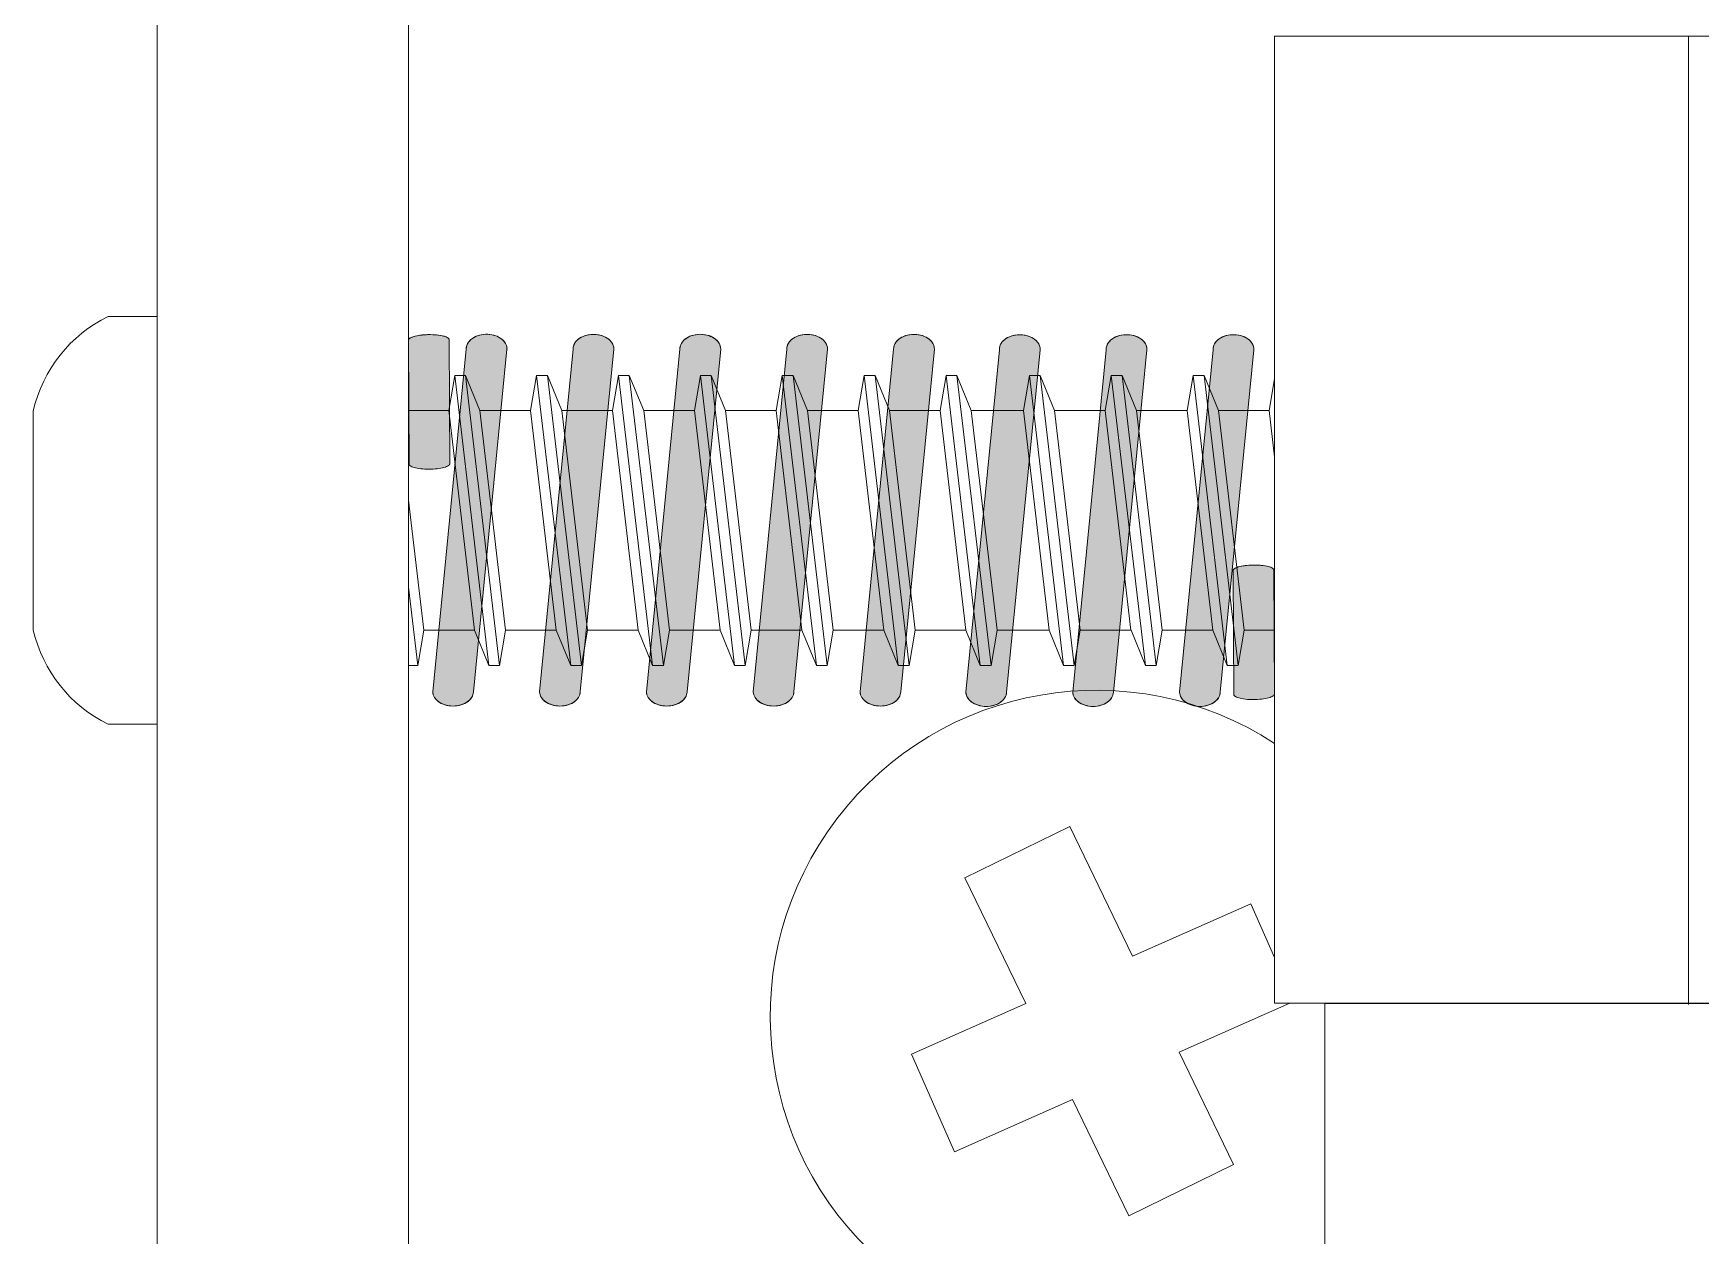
# Model space of a CAD drawing. Header units: inches. Extents: x 25.8 to 87.4, y 9 to 55.4.
# Drawn here: x 46.65 to 51.88, y 38.56 to 42.33 of the extents above; entities that cross this region are included whole.
import ezdxf

# ---------------------------------------------------------------- set-up
doc = ezdxf.new("R2010")
doc.units = ezdxf.units.IN
doc.header["$MEASUREMENT"] = 0
doc.layers.add('Dsene final', color=143, linetype='Continuous', lineweight=0)

msp = doc.modelspace()

# ---------------------------------------------------------------- hatches: boundary and pattern name
at = {"layer": 'Dsene final', "linetype": 'Continuous', "lineweight": 0}
for points in [[(47.8297, 41.3633), (47.8317, 40.9747), (47.8327, 40.9731), (47.8343, 40.9714), (47.8365, 40.9699), (47.8394, 40.9684), (47.8429, 40.967), (47.847, 40.9657), (47.8515, 40.9645), (47.8565, 40.9635), (47.862, 40.9626), (47.8677, 40.9618), (47.8738, 40.9612), (47.8801, 40.9608), (47.8865, 40.9606), (47.8931, 40.9605), (47.8997, 40.9606), (47.9062, 40.9609), (47.9126, 40.9614), (47.9188, 40.962), (47.9248, 40.9628), (47.9304, 40.9637), (47.9357, 40.9648), (47.9405, 40.966), (47.9449, 40.9673), (47.9487, 40.9687), (47.952, 40.9702), (47.9547, 40.9718), (47.9567, 40.9735), (47.9581, 40.9751), (47.9588, 40.9768), (47.9588, 40.9785), (47.9569, 41.3671), (47.9563, 41.3688), (47.955, 41.3705), (47.9531, 41.3721), (47.9505, 41.3736), (47.9473, 41.3751), (47.9435, 41.3764), (47.9392, 41.3776), (47.9344, 41.3788), (47.9292, 41.3797), (47.9236, 41.3805), (47.9176, 41.3812), (47.9114, 41.3817), (47.9051, 41.382), (47.8986, 41.3822), (47.892, 41.3822), (47.8854, 41.382), (47.879, 41.3816), (47.8726, 41.3811), (47.8665, 41.3804), (47.8607, 41.3795), (47.8552, 41.3785), (47.8502, 41.3773), (47.8456, 41.3761), (47.8415, 41.3747), (47.8379, 41.3732), (47.8349, 41.3717), (47.8326, 41.3701), (47.8309, 41.3684), (47.8298, 41.3667), (47.8294, 41.365)], [(48.0103, 41.3363), (47.9052, 40.2628), (47.9057, 40.2581), (47.9069, 40.2535), (47.9087, 40.249), (47.9112, 40.2446), (47.9143, 40.2405), (47.9179, 40.2366), (47.9222, 40.2329), (47.9269, 40.2297), (47.932, 40.2267), (47.9376, 40.2242), (47.9434, 40.2221), (47.9496, 40.2204), (47.956, 40.2192), (47.9625, 40.2185), (47.969, 40.2183), (47.9756, 40.2185), (47.9821, 40.2192), (47.9884, 40.2204), (47.9946, 40.2221), (48.0005, 40.2242), (48.006, 40.2267), (48.0112, 40.2296), (48.0159, 40.2329), (48.0201, 40.2365), (48.0238, 40.2404), (48.0269, 40.2446), (48.0294, 40.2489), (48.0312, 40.2535), (48.0324, 40.2581), (48.0329, 40.2628), (48.138, 41.3363), (48.1379, 41.341), (48.137, 41.3457), (48.1355, 41.3503), (48.1334, 41.3547), (48.1306, 41.359), (48.1272, 41.363), (48.1233, 41.3668), (48.1188, 41.3703), (48.1139, 41.3734), (48.1085, 41.3761), (48.1028, 41.3784), (48.0967, 41.3803), (48.0905, 41.3818), (48.084, 41.3827), (48.0775, 41.3832), (48.0709, 41.3832), (48.0643, 41.3827), (48.0579, 41.3818), (48.0516, 41.3803), (48.0456, 41.3785), (48.0398, 41.3761), (48.0345, 41.3734), (48.0295, 41.3703), (48.0251, 41.3668), (48.0211, 41.3631), (48.0177, 41.359), (48.0149, 41.3547), (48.0128, 41.3503), (48.0113, 41.3457), (48.0104, 41.341)], [(48.3451, 41.3363), (48.24, 40.2628), (48.2405, 40.2581), (48.2417, 40.2535), (48.2435, 40.249), (48.246, 40.2446), (48.2491, 40.2405), (48.2527, 40.2365), (48.2569, 40.2329), (48.2616, 40.2296), (48.2668, 40.2267), (48.2724, 40.2242), (48.2782, 40.2221), (48.2844, 40.2204), (48.2908, 40.2192), (48.2973, 40.2185), (48.3038, 40.2182), (48.3104, 40.2185), (48.3169, 40.2192), (48.3233, 40.2204), (48.3294, 40.222), (48.3353, 40.2242), (48.3409, 40.2267), (48.346, 40.2296), (48.3507, 40.2329), (48.3549, 40.2365), (48.3586, 40.2404), (48.3617, 40.2446), (48.3642, 40.2489), (48.366, 40.2535), (48.3672, 40.2581), (48.3677, 40.2628), (48.4728, 41.3363), (48.4726, 41.3411), (48.4717, 41.3459), (48.4701, 41.3507), (48.4678, 41.3552), (48.4648, 41.3596), (48.4612, 41.3637), (48.457, 41.3675), (48.4523, 41.371), (48.447, 41.3741), (48.4414, 41.3768), (48.4353, 41.379), (48.429, 41.3808), (48.4225, 41.3821), (48.4158, 41.3829), (48.409, 41.3831), (48.4022, 41.3829), (48.3955, 41.3821), (48.3889, 41.3808), (48.3826, 41.379), (48.3766, 41.3768), (48.3709, 41.3741), (48.3657, 41.371), (48.3609, 41.3676), (48.3567, 41.3637), (48.3531, 41.3596), (48.3501, 41.3553), (48.3478, 41.3507), (48.3462, 41.346), (48.3453, 41.3412)], [(48.6799, 41.3363), (48.5748, 40.2628), (48.5753, 40.2581), (48.5765, 40.2535), (48.5783, 40.249), (48.5808, 40.2446), (48.5839, 40.2405), (48.5876, 40.2366), (48.5918, 40.2329), (48.5965, 40.2297), (48.6016, 40.2267), (48.6072, 40.2242), (48.6131, 40.2221), (48.6192, 40.2204), (48.6256, 40.2192), (48.6321, 40.2185), (48.6386, 40.2183), (48.6452, 40.2185), (48.6517, 40.2192), (48.6581, 40.2204), (48.6642, 40.2221), (48.6701, 40.2242), (48.6757, 40.2267), (48.6808, 40.2296), (48.6855, 40.2329), (48.6897, 40.2365), (48.6934, 40.2404), (48.6965, 40.2446), (48.699, 40.2489), (48.7008, 40.2535), (48.702, 40.2581), (48.7025, 40.2628), (48.8076, 41.3363), (48.8074, 41.3411), (48.8065, 41.346), (48.8049, 41.3507), (48.8026, 41.3553), (48.7996, 41.3596), (48.796, 41.3637), (48.7918, 41.3676), (48.7871, 41.3711), (48.7819, 41.3742), (48.7762, 41.3768), (48.7702, 41.3791), (48.7638, 41.3809), (48.7573, 41.3821), (48.7506, 41.3829), (48.7438, 41.3832), (48.737, 41.3829), (48.7303, 41.3821), (48.7237, 41.3809), (48.7174, 41.3791), (48.7114, 41.3769), (48.7057, 41.3742), (48.7005, 41.3711), (48.6957, 41.3676), (48.6915, 41.3638), (48.6879, 41.3597), (48.6849, 41.3553), (48.6826, 41.3507), (48.681, 41.346), (48.6801, 41.3412)], [(49.0147, 41.3363), (48.9096, 40.2628), (48.9101, 40.2581), (48.9113, 40.2535), (48.9131, 40.249), (48.9156, 40.2446), (48.9187, 40.2405), (48.9224, 40.2366), (48.9266, 40.2329), (48.9313, 40.2297), (48.9364, 40.2267), (48.942, 40.2242), (48.9479, 40.2221), (48.954, 40.2204), (48.9604, 40.2192), (48.9669, 40.2185), (48.9734, 40.2183), (48.98, 40.2185), (48.9865, 40.2192), (48.9929, 40.2204), (48.999, 40.2221), (49.0049, 40.2242), (49.0105, 40.2267), (49.0156, 40.2296), (49.0203, 40.2329), (49.0245, 40.2365), (49.0282, 40.2404), (49.0313, 40.2446), (49.0338, 40.2489), (49.0356, 40.2535), (49.0368, 40.2581), (49.0373, 40.2628), (49.1424, 41.3363), (49.1422, 41.3411), (49.1413, 41.3459), (49.1397, 41.3507), (49.1374, 41.3552), (49.1344, 41.3596), (49.1308, 41.3637), (49.1266, 41.3675), (49.1219, 41.371), (49.1166, 41.3741), (49.111, 41.3768), (49.1049, 41.379), (49.0986, 41.3808), (49.0921, 41.3821), (49.0854, 41.3829), (49.0786, 41.3831), (49.0718, 41.3829), (49.0651, 41.3821), (49.0586, 41.3808), (49.0522, 41.379), (49.0462, 41.3768), (49.0405, 41.3741), (49.0353, 41.371), (49.0306, 41.3676), (49.0264, 41.3637), (49.0227, 41.3596), (49.0198, 41.3553), (49.0174, 41.3507), (49.0158, 41.346), (49.0149, 41.3412)], [(49.3654, 41.3676), (49.3612, 41.3637), (49.3575, 41.3596), (49.3546, 41.3553), (49.3522, 41.3507), (49.3506, 41.346), (49.3497, 41.3412), (49.3495, 41.3363), (49.2445, 40.2628), (49.245, 40.2581), (49.2461, 40.2535), (49.248, 40.249), (49.2504, 40.2446), (49.2535, 40.2405), (49.2572, 40.2366), (49.2614, 40.2329), (49.2661, 40.2297), (49.2712, 40.2267), (49.2768, 40.2242), (49.2827, 40.2221), (49.2888, 40.2204), (49.2952, 40.2192), (49.3017, 40.2185), (49.3082, 40.2183), (49.3148, 40.2185), (49.3213, 40.2192), (49.3277, 40.2204), (49.3338, 40.2221), (49.3397, 40.2242), (49.3453, 40.2267), (49.3504, 40.2296), (49.3551, 40.2329), (49.3593, 40.2365), (49.363, 40.2404), (49.3661, 40.2446), (49.3686, 40.2489), (49.3704, 40.2535), (49.3716, 40.2581), (49.3721, 40.2628), (49.4772, 41.3363), (49.4771, 41.3411), (49.4761, 41.346), (49.4745, 41.3507), (49.4722, 41.3552), (49.4692, 41.3596), (49.4656, 41.3637), (49.4614, 41.3675), (49.4567, 41.371), (49.4514, 41.3741), (49.4458, 41.3768), (49.4398, 41.379), (49.4334, 41.3808), (49.4269, 41.3821), (49.4202, 41.3829), (49.4134, 41.3831), (49.4066, 41.3829), (49.3999, 41.3821), (49.3934, 41.3808), (49.387, 41.3791), (49.381, 41.3768), (49.3753, 41.3741), (49.3701, 41.371)], [(49.6809, 41.3351), (49.5758, 40.2617), (49.5763, 40.257), (49.5775, 40.2523), (49.5793, 40.2478), (49.5818, 40.2435), (49.5849, 40.2393), (49.5886, 40.2354), (49.5928, 40.2318), (49.5975, 40.2285), (49.6026, 40.2256), (49.6082, 40.223), (49.6141, 40.2209), (49.6202, 40.2193), (49.6266, 40.2181), (49.6331, 40.2173), (49.6396, 40.2171), (49.6462, 40.2173), (49.6527, 40.2181), (49.6591, 40.2193), (49.6652, 40.2209), (49.6711, 40.223), (49.6767, 40.2255), (49.6818, 40.2285), (49.6865, 40.2317), (49.6907, 40.2354), (49.6944, 40.2393), (49.6975, 40.2434), (49.7, 40.2478), (49.7018, 40.2523), (49.703, 40.2569), (49.7035, 40.2616), (49.8086, 41.3351), (49.8084, 41.34), (49.8075, 41.3448), (49.8059, 41.3495), (49.8036, 41.3541), (49.8006, 41.3585), (49.797, 41.3626), (49.7928, 41.3664), (49.7881, 41.3699), (49.7829, 41.373), (49.7772, 41.3757), (49.7712, 41.3779), (49.7648, 41.3797), (49.7583, 41.381), (49.7516, 41.3817), (49.7448, 41.382), (49.738, 41.3817), (49.7313, 41.381), (49.7247, 41.3797), (49.7184, 41.3779), (49.7124, 41.3757), (49.7067, 41.373), (49.7015, 41.3699), (49.6967, 41.3664), (49.6925, 41.3626), (49.6889, 41.3585), (49.6859, 41.3541), (49.6836, 41.3495), (49.682, 41.3448), (49.6811, 41.34)], [(50.0157, 41.3351), (49.9107, 40.2617), (49.9111, 40.257), (49.9123, 40.2523), (49.9142, 40.2478), (49.9166, 40.2435), (49.9197, 40.2393), (49.9234, 40.2354), (49.9276, 40.2318), (49.9323, 40.2285), (49.9374, 40.2256), (49.943, 40.223), (49.9489, 40.2209), (49.955, 40.2193), (49.9614, 40.2181), (49.9679, 40.2173), (49.9744, 40.2171), (49.981, 40.2173), (49.9875, 40.2181), (49.9939, 40.2193), (50, 40.2209), (50.0059, 40.223), (50.0115, 40.2255), (50.0166, 40.2285), (50.0213, 40.2317), (50.0255, 40.2354), (50.0292, 40.2393), (50.0323, 40.2434), (50.0348, 40.2478), (50.0366, 40.2523), (50.0378, 40.2569), (50.0383, 40.2616), (50.1434, 41.3351), (50.1433, 41.3398), (50.1424, 41.3445), (50.1409, 41.3491), (50.1388, 41.3535), (50.136, 41.3578), (50.1326, 41.3618), (50.1287, 41.3656), (50.1242, 41.3691), (50.1193, 41.3722), (50.1139, 41.3749), (50.1082, 41.3772), (50.1021, 41.3791), (50.0959, 41.3805), (50.0894, 41.3815), (50.0829, 41.382), (50.0763, 41.382), (50.0698, 41.3815), (50.0633, 41.3806), (50.057, 41.3791), (50.051, 41.3772), (50.0453, 41.3749), (50.0399, 41.3722), (50.035, 41.3691), (50.0305, 41.3656), (50.0266, 41.3619), (50.0232, 41.3578), (50.0204, 41.3536), (50.0182, 41.3491), (50.0167, 41.3445), (50.0159, 41.3399)], [(50.3505, 41.3351), (50.2455, 40.2617), (50.246, 40.257), (50.2471, 40.2523), (50.249, 40.2478), (50.2514, 40.2435), (50.2545, 40.2393), (50.2582, 40.2354), (50.2624, 40.2318), (50.2671, 40.2285), (50.2722, 40.2256), (50.2778, 40.223), (50.2837, 40.2209), (50.2898, 40.2193), (50.2962, 40.2181), (50.3027, 40.2173), (50.3093, 40.2171), (50.3158, 40.2173), (50.3223, 40.218), (50.3287, 40.2192), (50.3348, 40.2209), (50.3407, 40.223), (50.3463, 40.2255), (50.3514, 40.2285), (50.3561, 40.2317), (50.3604, 40.2354), (50.364, 40.2393), (50.3671, 40.2434), (50.3696, 40.2478), (50.3714, 40.2523), (50.3726, 40.2569), (50.3731, 40.2616), (50.4783, 41.3351), (50.4781, 41.3398), (50.4772, 41.3445), (50.4757, 41.3491), (50.4736, 41.3535), (50.4708, 41.3578), (50.4674, 41.3618), (50.4635, 41.3656), (50.459, 41.3691), (50.4541, 41.3722), (50.4487, 41.3749), (50.443, 41.3772), (50.4369, 41.3791), (50.4307, 41.3805), (50.4242, 41.3815), (50.4177, 41.382), (50.4111, 41.382), (50.4046, 41.3815), (50.3981, 41.3805), (50.3919, 41.3791), (50.3858, 41.3772), (50.3801, 41.3749), (50.3747, 41.3722), (50.3698, 41.3691), (50.3653, 41.3656), (50.3614, 41.3619), (50.358, 41.3578), (50.3552, 41.3536), (50.353, 41.3491), (50.3515, 41.3445), (50.3507, 41.3399)], [(50.4139, 40.6413), (50.4159, 40.2528), (50.4168, 40.2511), (50.4185, 40.2495), (50.4207, 40.2479), (50.4236, 40.2464), (50.4271, 40.245), (50.4311, 40.2437), (50.4357, 40.2425), (50.4407, 40.2415), (50.4461, 40.2406), (50.4519, 40.2398), (50.458, 40.2393), (50.4643, 40.2389), (50.4707, 40.2386), (50.4773, 40.2385), (50.4838, 40.2387), (50.4903, 40.2389), (50.4967, 40.2394), (50.503, 40.24), (50.5089, 40.2408), (50.5146, 40.2417), (50.5199, 40.2428), (50.5247, 40.244), (50.5291, 40.2453), (50.5329, 40.2468), (50.5362, 40.2483), (50.5388, 40.2499), (50.5409, 40.2515), (50.5422, 40.2532), (50.543, 40.2549), (50.543, 40.2566), (50.5411, 40.6452), (50.5405, 40.6469), (50.5392, 40.6485), (50.5372, 40.6501), (50.5346, 40.6516), (50.5314, 40.6531), (50.5277, 40.6544), (50.5234, 40.6557), (50.5186, 40.6568), (50.5134, 40.6577), (50.5077, 40.6586), (50.5018, 40.6592), (50.4956, 40.6597), (50.4892, 40.66), (50.4827, 40.6602), (50.4762, 40.6602), (50.4696, 40.66), (50.4631, 40.6596), (50.4568, 40.6591), (50.4507, 40.6584), (50.4449, 40.6575), (50.4394, 40.6565), (50.4344, 40.6554), (50.4297, 40.6541), (50.4256, 40.6527), (50.4221, 40.6513), (50.4191, 40.6497), (50.4167, 40.6481), (50.415, 40.6464), (50.414, 40.6447), (50.4136, 40.643)]]:
    msp.add_hatch(color=256, dxfattribs=at).paths.add_polyline_path(points)

# ---------------------------------------------------------------- linework, layer by layer
for p, q in [((47.8294, 35.4701), (47.8294, 55.4016)), ((51.8406, 42.3171), (51.8406, 39.2832)), ((47.8297, 41.3633), (47.8317, 40.9747)), ((48.0103, 41.3363), (47.9052, 40.2628)), ((47.9588, 40.9785), (47.9569, 41.3671)), ((48.0329, 40.2628), (48.138, 41.3363)), ((48.3451, 41.3363), (48.24, 40.2628)), ((48.3677, 40.2628), (48.4728, 41.3363)), ((48.6799, 41.3363), (48.5748, 40.2628)), ((48.7025, 40.2628), (48.8076, 41.3363)), ((49.0147, 41.3363), (48.9096, 40.2628)), ((49.0373, 40.2628), (49.1424, 41.3363)), ((49.3495, 41.3363), (49.2445, 40.2628)), ((49.3721, 40.2628), (49.4772, 41.3363)), ((49.6809, 41.3351), (49.5758, 40.2617)), ((49.7035, 40.2616), (49.8086, 41.3351)), ((50.0157, 41.3351), (49.9107, 40.2617)), ((50.0383, 40.2616), (50.1434, 41.3351)), ((50.3505, 41.3351), (50.2455, 40.2617)), ((50.3731, 40.2616), (50.4783, 41.3351)), ((50.543, 41.2435), (50.526, 41.1446)), ((47.8294, 41.1446), (47.9553, 41.1446)), ((48.0358, 40.4557), (47.9553, 41.1447)), ((48.0531, 41.1447), (48.1337, 40.4557)), ((48.0531, 41.1446), (48.2119, 41.1446)), ((48.2924, 40.4557), (48.2119, 41.1447)), ((48.3098, 41.1447), (48.3904, 40.4557)), ((48.3098, 41.1446), (48.4686, 41.1446)), ((48.5491, 40.4557), (48.4686, 41.1447)), ((48.5664, 41.1447), (48.647, 40.4557)), ((48.5664, 41.1446), (48.7252, 41.1446)), ((48.8057, 40.4557), (48.7252, 41.1447)), ((48.823, 41.1447), (48.9036, 40.4557)), ((48.823, 41.1446), (48.9818, 41.1446)), ((49.0623, 40.4557), (48.9818, 41.1447)), ((49.0797, 41.1447), (49.1603, 40.4557)), ((49.0797, 41.1446), (49.2385, 41.1446)), ((49.319, 40.4557), (49.2385, 41.1447)), ((49.3363, 41.1447), (49.4169, 40.4557)), ((49.3363, 41.1446), (49.4951, 41.1446)), ((49.5756, 40.4557), (49.4951, 41.1447)), ((49.5929, 41.1447), (49.6735, 40.4557)), ((49.593, 41.1446), (49.7562, 41.1446)), ((49.8367, 40.4557), (49.7561, 41.1447)), ((49.854, 41.1447), (49.9346, 40.4557)), ((49.854, 41.1446), (50.0128, 41.1446)), ((50.0933, 40.4557), (50.0128, 41.1447)), ((50.1106, 41.1447), (50.1912, 40.4557)), ((50.1106, 41.1446), (50.2694, 41.1446)), ((50.3499, 40.4557), (50.2694, 41.1447)), ((50.3673, 41.1447), (50.4479, 40.4557)), ((50.3673, 41.1446), (50.5261, 41.1446)), ((50.543, 40.9997), (50.526, 41.1447)), ((47.8294, 40.8631), (47.8771, 40.4557)), ((50.4139, 40.6413), (50.4159, 40.2528)), ((50.543, 40.2566), (50.5411, 40.6452)), ((47.8294, 40.5909), (47.8582, 40.3458)), ((48.0358, 40.4558), (47.8771, 40.4558)), ((48.2924, 40.4558), (48.1337, 40.4558)), ((48.5491, 40.4558), (48.3903, 40.4558)), ((48.8057, 40.4558), (48.647, 40.4558)), ((49.0623, 40.4558), (48.9036, 40.4558)), ((49.319, 40.4558), (49.1603, 40.4558)), ((49.5756, 40.4558), (49.4169, 40.4558)), ((49.8367, 40.4558), (49.6735, 40.4558)), ((50.0933, 40.4558), (49.9346, 40.4558)), ((50.3499, 40.4558), (50.1912, 40.4558)), ((50.543, 40.4558), (50.4478, 40.4558)), ((49.5732, 39.6795), (49.9012, 39.8412)), ((49.9012, 39.8412), (50.0985, 39.4344)), ((49.764, 39.2862), (49.5732, 39.6795)), ((50.0985, 39.4344), (50.4686, 39.5985)), ((50.4686, 39.5985), (50.543, 39.4306)), ((49.4053, 39.1272), (49.764, 39.2862)), ((50.5914, 39.2874), (50.2445, 39.1336)), ((50.2445, 39.1336), (50.415, 38.782)), ((49.5408, 38.8216), (49.4053, 39.1272)), ((49.91, 38.9853), (49.5408, 38.8216)), ((50.087, 38.6202), (49.91, 38.9853)), ((50.415, 38.782), (50.087, 38.6202))]:
    msp.add_line(p, q, dxfattribs=at)
at = {"layer": 'Dsene final', "linetype": 'Continuous', "lineweight": 0, "flags": 128}
for points in [[(47.0419, 55.4016), (47.0419, 33.5326, 0.414214), (47.7305, 32.844), (52.4343, 32.844, 0.414214), (53.4672, 33.8769), (53.4672, 35.48)], [(47.0419, 41.4386), (46.8881, 41.4386, 0.226915), (46.6537, 41.1439), (46.6537, 40.8002)], [(47.0419, 40.1618), (46.8881, 40.1618, -0.226915), (46.6537, 40.4565), (46.6537, 40.8002)]]:
    msp.add_lwpolyline(points, format="xyb", dxfattribs=at)
for points in [[(50.543, 39.2874), (50.543, 42.3171), (56.1894, 42.3171), (56.1894, 39.2874)], [(47.8297, 41.3633), (47.8317, 40.9747), (47.8327, 40.9731), (47.8343, 40.9714), (47.8365, 40.9699), (47.8394, 40.9684), (47.8429, 40.967), (47.847, 40.9657), (47.8515, 40.9645), (47.8565, 40.9635), (47.862, 40.9626), (47.8677, 40.9618), (47.8738, 40.9612), (47.8801, 40.9608), (47.8865, 40.9606), (47.8931, 40.9605), (47.8997, 40.9606), (47.9062, 40.9609), (47.9126, 40.9614), (47.9188, 40.962), (47.9248, 40.9628), (47.9304, 40.9637), (47.9357, 40.9648), (47.9405, 40.966), (47.9449, 40.9673), (47.9487, 40.9687), (47.952, 40.9702), (47.9547, 40.9718), (47.9567, 40.9735), (47.9581, 40.9751), (47.9588, 40.9768), (47.9588, 40.9785), (47.9569, 41.3671), (47.9563, 41.3688), (47.955, 41.3705), (47.9531, 41.3721), (47.9505, 41.3736), (47.9473, 41.3751), (47.9435, 41.3764), (47.9392, 41.3776), (47.9344, 41.3788), (47.9292, 41.3797), (47.9236, 41.3805), (47.9176, 41.3812), (47.9114, 41.3817), (47.9051, 41.382), (47.8986, 41.3822), (47.892, 41.3822), (47.8854, 41.382), (47.879, 41.3816), (47.8726, 41.3811), (47.8665, 41.3804), (47.8607, 41.3795), (47.8552, 41.3785), (47.8502, 41.3773), (47.8456, 41.3761), (47.8415, 41.3747), (47.8379, 41.3732), (47.8349, 41.3717), (47.8326, 41.3701), (47.8309, 41.3684), (47.8298, 41.3667), (47.8294, 41.365)], [(48.0103, 41.3363), (47.9052, 40.2628), (47.9057, 40.2581), (47.9069, 40.2535), (47.9087, 40.249), (47.9112, 40.2446), (47.9143, 40.2405), (47.9179, 40.2366), (47.9222, 40.2329), (47.9269, 40.2297), (47.932, 40.2267), (47.9376, 40.2242), (47.9434, 40.2221), (47.9496, 40.2204), (47.956, 40.2192), (47.9625, 40.2185), (47.969, 40.2183), (47.9756, 40.2185), (47.9821, 40.2192), (47.9884, 40.2204), (47.9946, 40.2221), (48.0005, 40.2242), (48.006, 40.2267), (48.0112, 40.2296), (48.0159, 40.2329), (48.0201, 40.2365), (48.0238, 40.2404), (48.0269, 40.2446), (48.0294, 40.2489), (48.0312, 40.2535), (48.0324, 40.2581), (48.0329, 40.2628), (48.138, 41.3363), (48.1379, 41.341), (48.137, 41.3457), (48.1355, 41.3503), (48.1334, 41.3547), (48.1306, 41.359), (48.1272, 41.363), (48.1233, 41.3668), (48.1188, 41.3703), (48.1139, 41.3734), (48.1085, 41.3761), (48.1028, 41.3784), (48.0967, 41.3803), (48.0905, 41.3818), (48.084, 41.3827), (48.0775, 41.3832), (48.0709, 41.3832), (48.0643, 41.3827), (48.0579, 41.3818), (48.0516, 41.3803), (48.0456, 41.3785), (48.0398, 41.3761), (48.0345, 41.3734), (48.0295, 41.3703), (48.0251, 41.3668), (48.0211, 41.3631), (48.0177, 41.359), (48.0149, 41.3547), (48.0128, 41.3503), (48.0113, 41.3457), (48.0104, 41.341)], [(48.3451, 41.3363), (48.24, 40.2628), (48.2405, 40.2581), (48.2417, 40.2535), (48.2435, 40.249), (48.246, 40.2446), (48.2491, 40.2405), (48.2527, 40.2365), (48.2569, 40.2329), (48.2616, 40.2296), (48.2668, 40.2267), (48.2724, 40.2242), (48.2782, 40.2221), (48.2844, 40.2204), (48.2908, 40.2192), (48.2973, 40.2185), (48.3038, 40.2182), (48.3104, 40.2185), (48.3169, 40.2192), (48.3233, 40.2204), (48.3294, 40.222), (48.3353, 40.2242), (48.3409, 40.2267), (48.346, 40.2296), (48.3507, 40.2329), (48.3549, 40.2365), (48.3586, 40.2404), (48.3617, 40.2446), (48.3642, 40.2489), (48.366, 40.2535), (48.3672, 40.2581), (48.3677, 40.2628), (48.4728, 41.3363), (48.4726, 41.3411), (48.4717, 41.3459), (48.4701, 41.3507), (48.4678, 41.3552), (48.4648, 41.3596), (48.4612, 41.3637), (48.457, 41.3675), (48.4523, 41.371), (48.447, 41.3741), (48.4414, 41.3768), (48.4353, 41.379), (48.429, 41.3808), (48.4225, 41.3821), (48.4158, 41.3829), (48.409, 41.3831), (48.4022, 41.3829), (48.3955, 41.3821), (48.3889, 41.3808), (48.3826, 41.379), (48.3766, 41.3768), (48.3709, 41.3741), (48.3657, 41.371), (48.3609, 41.3676), (48.3567, 41.3637), (48.3531, 41.3596), (48.3501, 41.3553), (48.3478, 41.3507), (48.3462, 41.346), (48.3453, 41.3412)], [(48.6799, 41.3363), (48.5748, 40.2628), (48.5753, 40.2581), (48.5765, 40.2535), (48.5783, 40.249), (48.5808, 40.2446), (48.5839, 40.2405), (48.5876, 40.2366), (48.5918, 40.2329), (48.5965, 40.2297), (48.6016, 40.2267), (48.6072, 40.2242), (48.6131, 40.2221), (48.6192, 40.2204), (48.6256, 40.2192), (48.6321, 40.2185), (48.6386, 40.2183), (48.6452, 40.2185), (48.6517, 40.2192), (48.6581, 40.2204), (48.6642, 40.2221), (48.6701, 40.2242), (48.6757, 40.2267), (48.6808, 40.2296), (48.6855, 40.2329), (48.6897, 40.2365), (48.6934, 40.2404), (48.6965, 40.2446), (48.699, 40.2489), (48.7008, 40.2535), (48.702, 40.2581), (48.7025, 40.2628), (48.8076, 41.3363), (48.8074, 41.3411), (48.8065, 41.346), (48.8049, 41.3507), (48.8026, 41.3553), (48.7996, 41.3596), (48.796, 41.3637), (48.7918, 41.3676), (48.7871, 41.3711), (48.7819, 41.3742), (48.7762, 41.3768), (48.7702, 41.3791), (48.7638, 41.3809), (48.7573, 41.3821), (48.7506, 41.3829), (48.7438, 41.3832), (48.737, 41.3829), (48.7303, 41.3821), (48.7237, 41.3809), (48.7174, 41.3791), (48.7114, 41.3769), (48.7057, 41.3742), (48.7005, 41.3711), (48.6957, 41.3676), (48.6915, 41.3638), (48.6879, 41.3597), (48.6849, 41.3553), (48.6826, 41.3507), (48.681, 41.346), (48.6801, 41.3412)], [(49.0147, 41.3363), (48.9096, 40.2628), (48.9101, 40.2581), (48.9113, 40.2535), (48.9131, 40.249), (48.9156, 40.2446), (48.9187, 40.2405), (48.9224, 40.2366), (48.9266, 40.2329), (48.9313, 40.2297), (48.9364, 40.2267), (48.942, 40.2242), (48.9479, 40.2221), (48.954, 40.2204), (48.9604, 40.2192), (48.9669, 40.2185), (48.9734, 40.2183), (48.98, 40.2185), (48.9865, 40.2192), (48.9929, 40.2204), (48.999, 40.2221), (49.0049, 40.2242), (49.0105, 40.2267), (49.0156, 40.2296), (49.0203, 40.2329), (49.0245, 40.2365), (49.0282, 40.2404), (49.0313, 40.2446), (49.0338, 40.2489), (49.0356, 40.2535), (49.0368, 40.2581), (49.0373, 40.2628), (49.1424, 41.3363), (49.1422, 41.3411), (49.1413, 41.3459), (49.1397, 41.3507), (49.1374, 41.3552), (49.1344, 41.3596), (49.1308, 41.3637), (49.1266, 41.3675), (49.1219, 41.371), (49.1166, 41.3741), (49.111, 41.3768), (49.1049, 41.379), (49.0986, 41.3808), (49.0921, 41.3821), (49.0854, 41.3829), (49.0786, 41.3831), (49.0718, 41.3829), (49.0651, 41.3821), (49.0586, 41.3808), (49.0522, 41.379), (49.0462, 41.3768), (49.0405, 41.3741), (49.0353, 41.371), (49.0306, 41.3676), (49.0264, 41.3637), (49.0227, 41.3596), (49.0198, 41.3553), (49.0174, 41.3507), (49.0158, 41.346), (49.0149, 41.3412)], [(49.3654, 41.3676), (49.3612, 41.3637), (49.3575, 41.3596), (49.3546, 41.3553), (49.3522, 41.3507), (49.3506, 41.346), (49.3497, 41.3412), (49.3495, 41.3363), (49.2445, 40.2628), (49.245, 40.2581), (49.2461, 40.2535), (49.248, 40.249), (49.2504, 40.2446), (49.2535, 40.2405), (49.2572, 40.2366), (49.2614, 40.2329), (49.2661, 40.2297), (49.2712, 40.2267), (49.2768, 40.2242), (49.2827, 40.2221), (49.2888, 40.2204), (49.2952, 40.2192), (49.3017, 40.2185), (49.3082, 40.2183), (49.3148, 40.2185), (49.3213, 40.2192), (49.3277, 40.2204), (49.3338, 40.2221), (49.3397, 40.2242), (49.3453, 40.2267), (49.3504, 40.2296), (49.3551, 40.2329), (49.3593, 40.2365), (49.363, 40.2404), (49.3661, 40.2446), (49.3686, 40.2489), (49.3704, 40.2535), (49.3716, 40.2581), (49.3721, 40.2628), (49.4772, 41.3363), (49.4771, 41.3411), (49.4761, 41.346), (49.4745, 41.3507), (49.4722, 41.3552), (49.4692, 41.3596), (49.4656, 41.3637), (49.4614, 41.3675), (49.4567, 41.371), (49.4514, 41.3741), (49.4458, 41.3768), (49.4398, 41.379), (49.4334, 41.3808), (49.4269, 41.3821), (49.4202, 41.3829), (49.4134, 41.3831), (49.4066, 41.3829), (49.3999, 41.3821), (49.3934, 41.3808), (49.387, 41.3791), (49.381, 41.3768), (49.3753, 41.3741), (49.3701, 41.371)], [(49.6809, 41.3351), (49.5758, 40.2617), (49.5763, 40.257), (49.5775, 40.2523), (49.5793, 40.2478), (49.5818, 40.2435), (49.5849, 40.2393), (49.5886, 40.2354), (49.5928, 40.2318), (49.5975, 40.2285), (49.6026, 40.2256), (49.6082, 40.223), (49.6141, 40.2209), (49.6202, 40.2193), (49.6266, 40.2181), (49.6331, 40.2173), (49.6396, 40.2171), (49.6462, 40.2173), (49.6527, 40.2181), (49.6591, 40.2193), (49.6652, 40.2209), (49.6711, 40.223), (49.6767, 40.2255), (49.6818, 40.2285), (49.6865, 40.2317), (49.6907, 40.2354), (49.6944, 40.2393), (49.6975, 40.2434), (49.7, 40.2478), (49.7018, 40.2523), (49.703, 40.2569), (49.7035, 40.2616), (49.8086, 41.3351), (49.8084, 41.34), (49.8075, 41.3448), (49.8059, 41.3495), (49.8036, 41.3541), (49.8006, 41.3585), (49.797, 41.3626), (49.7928, 41.3664), (49.7881, 41.3699), (49.7829, 41.373), (49.7772, 41.3757), (49.7712, 41.3779), (49.7648, 41.3797), (49.7583, 41.381), (49.7516, 41.3817), (49.7448, 41.382), (49.738, 41.3817), (49.7313, 41.381), (49.7247, 41.3797), (49.7184, 41.3779), (49.7124, 41.3757), (49.7067, 41.373), (49.7015, 41.3699), (49.6967, 41.3664), (49.6925, 41.3626), (49.6889, 41.3585), (49.6859, 41.3541), (49.6836, 41.3495), (49.682, 41.3448), (49.6811, 41.34)], [(50.0157, 41.3351), (49.9107, 40.2617), (49.9111, 40.257), (49.9123, 40.2523), (49.9142, 40.2478), (49.9166, 40.2435), (49.9197, 40.2393), (49.9234, 40.2354), (49.9276, 40.2318), (49.9323, 40.2285), (49.9374, 40.2256), (49.943, 40.223), (49.9489, 40.2209), (49.955, 40.2193), (49.9614, 40.2181), (49.9679, 40.2173), (49.9744, 40.2171), (49.981, 40.2173), (49.9875, 40.2181), (49.9939, 40.2193), (50, 40.2209), (50.0059, 40.223), (50.0115, 40.2255), (50.0166, 40.2285), (50.0213, 40.2317), (50.0255, 40.2354), (50.0292, 40.2393), (50.0323, 40.2434), (50.0348, 40.2478), (50.0366, 40.2523), (50.0378, 40.2569), (50.0383, 40.2616), (50.1434, 41.3351), (50.1433, 41.3398), (50.1424, 41.3445), (50.1409, 41.3491), (50.1388, 41.3535), (50.136, 41.3578), (50.1326, 41.3618), (50.1287, 41.3656), (50.1242, 41.3691), (50.1193, 41.3722), (50.1139, 41.3749), (50.1082, 41.3772), (50.1021, 41.3791), (50.0959, 41.3805), (50.0894, 41.3815), (50.0829, 41.382), (50.0763, 41.382), (50.0698, 41.3815), (50.0633, 41.3806), (50.057, 41.3791), (50.051, 41.3772), (50.0453, 41.3749), (50.0399, 41.3722), (50.035, 41.3691), (50.0305, 41.3656), (50.0266, 41.3619), (50.0232, 41.3578), (50.0204, 41.3536), (50.0182, 41.3491), (50.0167, 41.3445), (50.0159, 41.3399)], [(50.3505, 41.3351), (50.2455, 40.2617), (50.246, 40.257), (50.2471, 40.2523), (50.249, 40.2478), (50.2514, 40.2435), (50.2545, 40.2393), (50.2582, 40.2354), (50.2624, 40.2318), (50.2671, 40.2285), (50.2722, 40.2256), (50.2778, 40.223), (50.2837, 40.2209), (50.2898, 40.2193), (50.2962, 40.2181), (50.3027, 40.2173), (50.3093, 40.2171), (50.3158, 40.2173), (50.3223, 40.218), (50.3287, 40.2192), (50.3348, 40.2209), (50.3407, 40.223), (50.3463, 40.2255), (50.3514, 40.2285), (50.3561, 40.2317), (50.3604, 40.2354), (50.364, 40.2393), (50.3671, 40.2434), (50.3696, 40.2478), (50.3714, 40.2523), (50.3726, 40.2569), (50.3731, 40.2616), (50.4783, 41.3351), (50.4781, 41.3398), (50.4772, 41.3445), (50.4757, 41.3491), (50.4736, 41.3535), (50.4708, 41.3578), (50.4674, 41.3618), (50.4635, 41.3656), (50.459, 41.3691), (50.4541, 41.3722), (50.4487, 41.3749), (50.443, 41.3772), (50.4369, 41.3791), (50.4307, 41.3805), (50.4242, 41.3815), (50.4177, 41.382), (50.4111, 41.382), (50.4046, 41.3815), (50.3981, 41.3805), (50.3919, 41.3791), (50.3858, 41.3772), (50.3801, 41.3749), (50.3747, 41.3722), (50.3698, 41.3691), (50.3653, 41.3656), (50.3614, 41.3619), (50.358, 41.3578), (50.3552, 41.3536), (50.353, 41.3491), (50.3515, 41.3445), (50.3507, 41.3399)], [(50.4139, 40.6413), (50.4159, 40.2528), (50.4168, 40.2511), (50.4185, 40.2495), (50.4207, 40.2479), (50.4236, 40.2464), (50.4271, 40.245), (50.4311, 40.2437), (50.4357, 40.2425), (50.4407, 40.2415), (50.4461, 40.2406), (50.4519, 40.2398), (50.458, 40.2393), (50.4643, 40.2389), (50.4707, 40.2386), (50.4773, 40.2385), (50.4838, 40.2387), (50.4903, 40.2389), (50.4967, 40.2394), (50.503, 40.24), (50.5089, 40.2408), (50.5146, 40.2417), (50.5199, 40.2428), (50.5247, 40.244), (50.5291, 40.2453), (50.5329, 40.2468), (50.5362, 40.2483), (50.5388, 40.2499), (50.5409, 40.2515), (50.5422, 40.2532), (50.543, 40.2549), (50.543, 40.2566), (50.5411, 40.6452), (50.5405, 40.6469), (50.5392, 40.6485), (50.5372, 40.6501), (50.5346, 40.6516), (50.5314, 40.6531), (50.5277, 40.6544), (50.5234, 40.6557), (50.5186, 40.6568), (50.5134, 40.6577), (50.5077, 40.6586), (50.5018, 40.6592), (50.4956, 40.6597), (50.4892, 40.66), (50.4827, 40.6602), (50.4762, 40.6602), (50.4696, 40.66), (50.4631, 40.6596), (50.4568, 40.6591), (50.4507, 40.6584), (50.4449, 40.6575), (50.4394, 40.6565), (50.4344, 40.6554), (50.4297, 40.6541), (50.4256, 40.6527), (50.4221, 40.6513), (50.4191, 40.6497), (50.4167, 40.6481), (50.415, 40.6464), (50.414, 40.6447), (50.4136, 40.643)], [(50.7012, 36.256), (50.7012, 39.2857), (56.3475, 39.2857), (56.3475, 36.256)]]:
    msp.add_lwpolyline(points, close=True, dxfattribs=at)
for points in [[(48.0531, 41.1447), (48.0081, 41.2546), (47.9741, 41.2546), (47.9553, 41.1446)], [(48.0809, 40.3458), (47.9741, 41.2546), (48.0081, 41.2546), (48.1149, 40.3458)], [(48.3098, 41.1447), (48.2647, 41.2546), (48.2307, 41.2546), (48.2119, 41.1446)], [(48.3376, 40.3458), (48.2307, 41.2546), (48.2647, 41.2546), (48.3715, 40.3458)], [(48.5664, 41.1447), (48.5213, 41.2546), (48.4874, 41.2546), (48.4685, 41.1446)], [(48.5942, 40.3458), (48.4874, 41.2546), (48.5213, 41.2546), (48.6281, 40.3458)], [(48.823, 41.1447), (48.778, 41.2546), (48.744, 41.2546), (48.7252, 41.1446)], [(48.8508, 40.3458), (48.744, 41.2546), (48.778, 41.2546), (48.8848, 40.3458)], [(49.0797, 41.1447), (49.0346, 41.2546), (49.0007, 41.2546), (48.9818, 41.1446)], [(49.1075, 40.3458), (49.0007, 41.2546), (49.0346, 41.2546), (49.1414, 40.3458)], [(49.3363, 41.1447), (49.2912, 41.2546), (49.2573, 41.2546), (49.2384, 41.1446)], [(49.3641, 40.3458), (49.2573, 41.2546), (49.2912, 41.2546), (49.3981, 40.3458)], [(49.5929, 41.1447), (49.5479, 41.2546), (49.5139, 41.2546), (49.4951, 41.1446)], [(49.6208, 40.3458), (49.5139, 41.2546), (49.5479, 41.2546), (49.6547, 40.3458)], [(49.854, 41.1447), (49.8089, 41.2546), (49.775, 41.2546), (49.7561, 41.1446)], [(49.8818, 40.3458), (49.775, 41.2546), (49.8089, 41.2546), (49.9157, 40.3458)], [(50.1106, 41.1447), (50.0655, 41.2546), (50.0316, 41.2546), (50.0128, 41.1446)], [(50.1384, 40.3458), (50.0316, 41.2546), (50.0655, 41.2546), (50.1724, 40.3458)], [(50.3673, 41.1447), (50.3222, 41.2546), (50.2882, 41.2546), (50.2694, 41.1446)], [(50.3951, 40.3458), (50.2882, 41.2546), (50.3222, 41.2546), (50.429, 40.3458)], [(47.8294, 40.3458), (47.8582, 40.3458), (47.8771, 40.4557)], [(48.0359, 40.4556), (48.0809, 40.3458), (48.1149, 40.3458), (48.1337, 40.4557)], [(48.2925, 40.4556), (48.3376, 40.3458), (48.3715, 40.3458), (48.3904, 40.4557)], [(48.5491, 40.4556), (48.5942, 40.3458), (48.6281, 40.3458), (48.647, 40.4557)], [(48.8058, 40.4556), (48.8508, 40.3458), (48.8848, 40.3458), (48.9036, 40.4557)], [(49.0624, 40.4556), (49.1075, 40.3458), (49.1414, 40.3458), (49.1603, 40.4557)], [(49.319, 40.4556), (49.3641, 40.3458), (49.3981, 40.3458), (49.4169, 40.4557)], [(49.5757, 40.4556), (49.6208, 40.3458), (49.6547, 40.3458), (49.6735, 40.4557)], [(49.8367, 40.4556), (49.8818, 40.3458), (49.9157, 40.3458), (49.9346, 40.4557)], [(50.0934, 40.4556), (50.1384, 40.3458), (50.1724, 40.3458), (50.1912, 40.4557)], [(50.35, 40.4556), (50.3951, 40.3458), (50.429, 40.3458), (50.4479, 40.4557)]]:
    msp.add_lwpolyline(points, dxfattribs=at)
at = {"layer": 'Dsene final', "linetype": 'Continuous', "lineweight": 0}
for start, end in [(56.8451, 314.567), (2.2181, 2.3101)]:
    msp.add_arc((49.9844, 39.2462), 1.0214, start, end, dxfattribs=at)
for centre, major_axis, ratio, start_param, end_param in [((47.8932, 41.3657), (0.0638, 0.0008), 0.258793, 0.041336, 3.235507), ((48.0742, 41.3376), (0.0639, 0), 0.715571, -0.028151, 3.169042), ((48.409, 41.3374), (0.0639, 0), 0.715571, -0.024402, 3.165293), ((48.7438, 41.3375), (0.0639, 0), 0.715571, -0.025663, 3.166554), ((49.0786, 41.3374), (0.0639, 0), 0.715571, -0.024371, 3.165263), ((49.4134, 41.3374), (0.0639, 0), 0.715571, -0.024589, 3.16548), ((49.7448, 41.3363), (0.0639, 0), 0.715571, -0.025531, 3.166422), ((50.0796, 41.3363), (0.0639, 0), 0.715571, -0.026825, 3.167716), ((50.4144, 41.3363), (0.0639, 0), 0.715571, -0.02664, 3.167531), ((50.4774, 40.6437), (0.0638, 0.0008), 0.258793, 0.041336, 3.235507), ((47.9691, 40.2639), (0.0638, 0), 0.715571, -3.117193, -0.025382), ((48.3039, 40.2639), (0.0638, 0), 0.715571, -3.118116, -0.024459), ((48.6387, 40.2639), (0.0638, 0), 0.715571, -3.117219, -0.025356), ((48.9735, 40.2639), (0.0638, 0), 0.715571, -3.117188, -0.025387), ((49.3083, 40.2639), (0.0638, 0), 0.715571, -3.117187, -0.025388), ((49.6397, 40.2628), (0.0638, 0), 0.715571, -3.11729, -0.025285), ((49.9745, 40.2628), (0.0638, 0), 0.715571, -3.117254, -0.025321), ((50.3093, 40.2628), (0.0638, 0), 0.715571, -3.117605, -0.02497)]:
    msp.add_ellipse(centre, major_axis=major_axis, ratio=ratio, start_param=start_param, end_param=end_param, dxfattribs=at)

doc.saveas('drawing.dxf')
